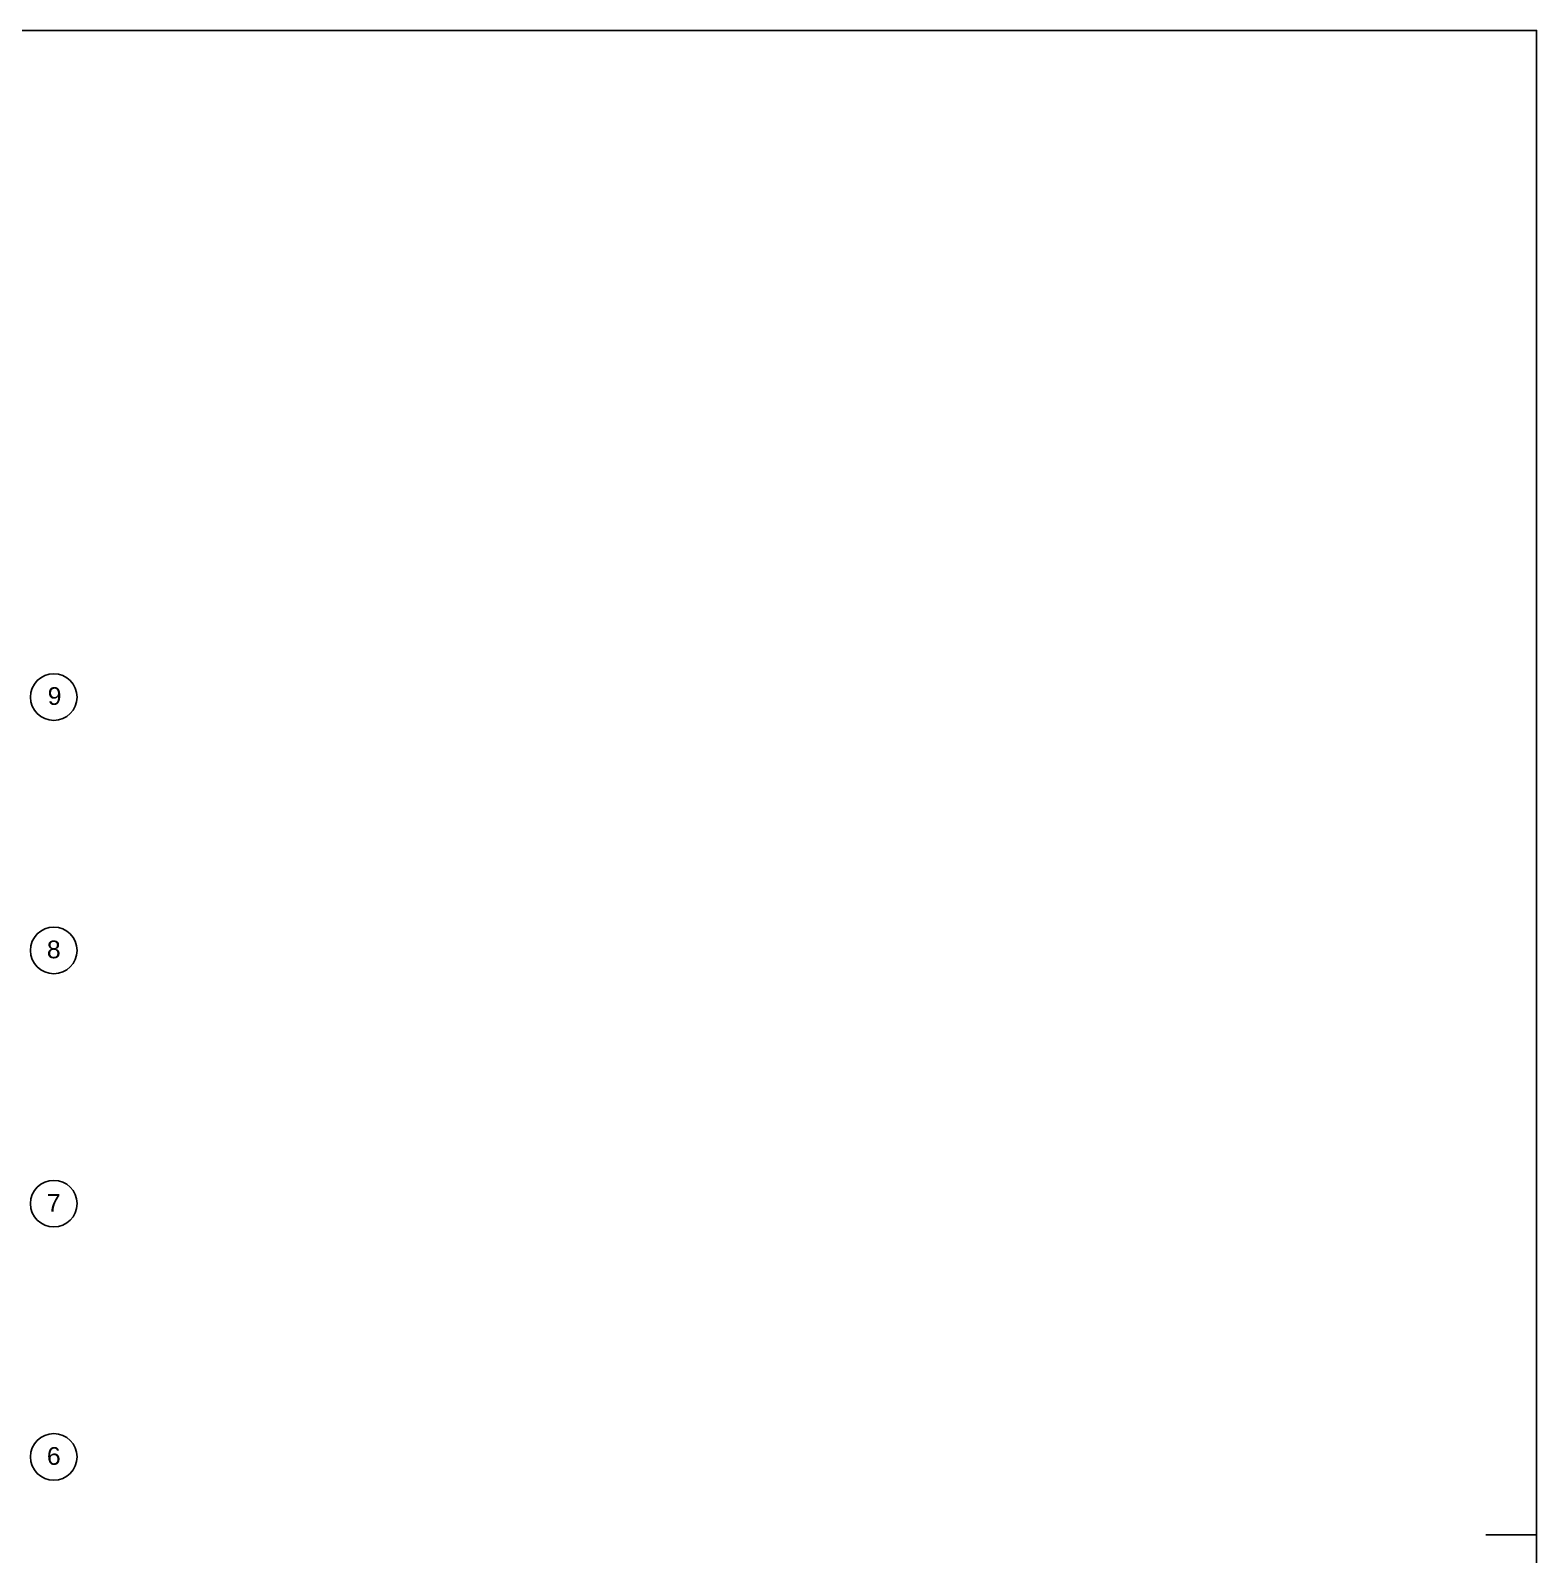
# Model space of a CAD drawing. Header units: millimetres. Extents: x -15114 to 47886, y -45189 to 14211.
# Drawn here: x 18150 to 47886, y -15877 to 14211 of the extents above; entities that cross this region are included whole.
import ezdxf

# ---------------------------------------------------------------- set-up
doc = ezdxf.new("R2010")
doc.units = ezdxf.units.MM
doc.header["$LTSCALE"] = 1000
doc.header["$MEASUREMENT"] = 0
doc.linetypes.add('MITTE', pattern=[2, 1.25, -0.25, 0.25, -0.25])
doc.layers.add('V_ACHSEN', color=251, linetype='MITTE')
doc.layers.add('V_PLANLAYOUT', color=252, linetype='Continuous')
doc.styles.add('ARIAL', font='arial.ttf')

msp = doc.modelspace()

# ---------------------------------------------------------------- linework, layer by layer
at = {"layer": 'V_ACHSEN', "linetype": 'Continuous'}
for centre in [(18609.87, 1050.036), (18609.87, -3949.977), (18609.87, -8949.989), (18609.87, -13950.002)]:
    msp.add_circle(centre, 459.833, dxfattribs=at)
at = {"layer": 'V_PLANLAYOUT'}
msp.add_lwpolyline([(47886.028, -45189.487), (47886.028, 14210.513), (-15113.972, 14210.513), (-15113.972, -45189.487)], close=True, dxfattribs=at)
msp.add_lwpolyline([(46886.028, -15489.487), (47886.028, -15489.487)], dxfattribs=at)

# ---------------------------------------------------------------- texts
at = {"layer": 'V_ACHSEN', "linetype": 'Continuous', "char_height": 349.988, "attachment_point": 5, "style": 'ARIAL'}
for s, insert in [('9', (18626.366, 1069.342)), ('8', (18609.87, -3933.646)), ('7', (18609.87, -8933.658)), ('6', (18609.87, -13933.671))]:
    msp.add_mtext(s, dxfattribs=dict(at, insert=insert))

doc.saveas('drawing.dxf')
